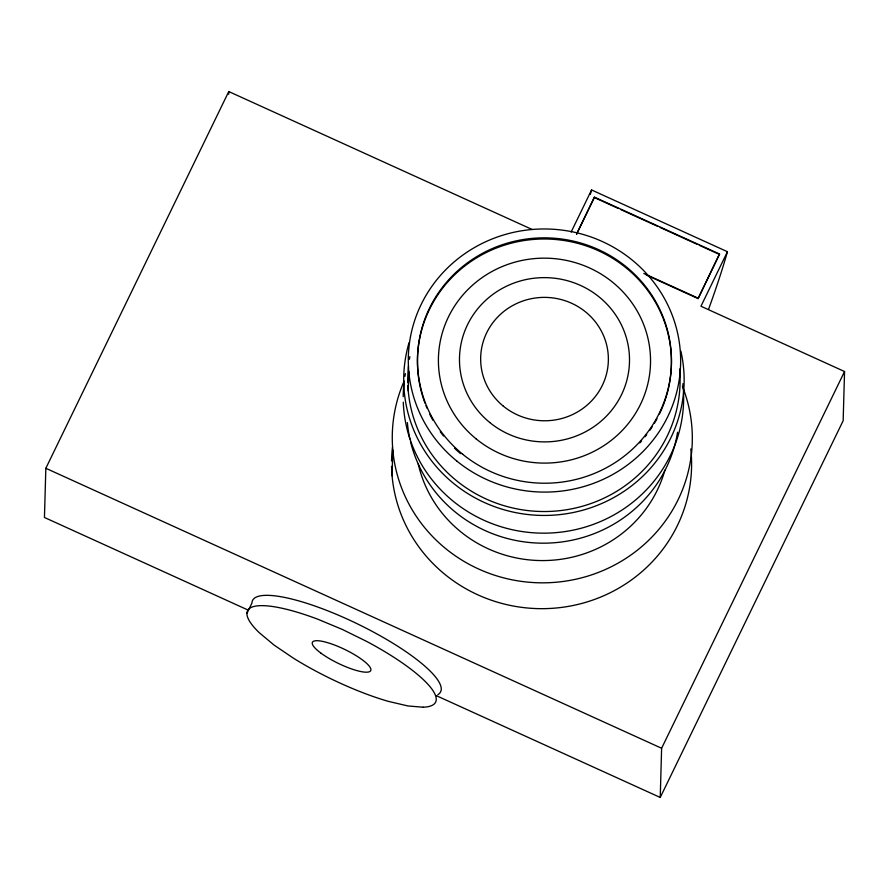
<?xml version="1.0" encoding="UTF-8"?>
<svg xmlns="http://www.w3.org/2000/svg" width="889" height="889" viewBox="0 0 889 889"><rect width="100%" height="100%" fill="white"/><g stroke="black" fill="none" stroke-linecap="round" stroke-linejoin="round"><path stroke-width="1.33" d="M532.233 229.518L228.762 91.545L45.839 468.281L44.45 517.476L248.02 610.032M228.695 94.278L228.762 91.545M392.071 475.793L392.805 449.956M408.251 390.938L408.796 371.491M646.292 275.034L698.098 298.593L719.534 254.032L594.452 197.158L576.583 234.363M436.421 695.698L660.238 797.455L661.616 748.26L844.55 371.524L700.954 306.238L727.435 251.72L591.574 189.957L571.116 232.073M698.098 298.593L719.534 254.032M844.55 371.524L843.161 420.719L660.238 797.455M246.931 613.399L251.943 603.086A104.546 24.759 25.9 0 1 359.701 624.978A104.546 24.759 25.9 0 1 437.833 694.687M576.594 233.929L594.452 197.158M595.697 198.169L618.444 208.515M620.966 209.66L657.616 226.328M660.138 227.473L696.776 244.131M699.31 245.275L719.523 254.476M643.78 273.456L698.109 298.159M45.839 468.281L661.616 748.26M690.797 448.978A150.041 144.951 1.6 0 1 550.858 608.409A150.041 144.951 1.6 0 1 391.56 466.358M391.549 460.913A150.041 144.951 1.6 0 1 392.46 447.334M682.408 386.326A150.041 144.951 1.6 0 1 539.634 582.806A150.041 144.951 1.6 0 1 404.173 381.025M664.905 470.081A127.005 122.693 1.6 0 1 539.29 560.537A127.005 122.693 1.6 0 1 418.252 463.98M677.562 432.276A136.173 131.55 1.6 0 1 548.224 543.09A136.173 131.55 1.6 0 1 410.507 441.622M409.885 438.91A136.173 131.55 1.6 0 1 407.362 422.575M425.02 403.206A127.005 122.693 1.6 0 1 550.224 239.141A127.005 122.693 1.6 0 1 659.438 413.974M656.993 418.741A127.005 122.693 1.6 0 1 654.315 423.431M652.159 426.887A127.005 122.693 1.6 0 1 649.892 430.265M646.692 434.654A127.005 122.693 1.6 0 1 645.025 436.788M641.569 440.922A127.005 122.693 1.6 0 1 639.769 442.933M460.535 453.634A127.005 122.693 1.6 0 1 454.479 448.134M443.511 435.977A127.005 122.693 1.6 0 1 440.266 431.676M432.987 420.297A127.005 122.693 1.6 0 1 429.82 414.307M426.998 408.173A127.005 122.693 1.6 0 1 425.975 405.695M591.574 189.957A279.579 28.859 -65.5 0 1 590.329 194.302M727.435 251.72A279.579 28.859 -65.5 0 1 708.644 309.094M682.874 383.715A140.229 135.472 1.6 0 1 553.269 532.844A140.229 135.472 1.6 0 1 403.284 402.195M403.206 396.727A140.229 135.472 1.6 0 1 403.995 383.059M404.917 376.303A140.229 135.472 1.6 0 1 405.384 373.647M680.885 351.177A140.229 135.472 1.6 0 1 539.667 515.376A140.229 135.472 1.6 0 1 409.051 342.676M679.607 369.024A136.173 131.55 1.6 0 1 552.702 511.275A136.173 131.55 1.6 0 1 407.884 385.47M407.784 382.714A136.173 131.55 1.6 0 1 408.484 366.135M409.396 359.323A136.173 131.55 1.6 0 1 409.862 356.633M423.186 707.211L407.984 705.966L388.26 701.343A104.546 24.759 25.9 0 1 293.603 658.304L274.112 645.103L259.232 632.668A104.546 24.759 25.9 0 1 317.817 619.222L342.343 629.445L366.824 641.502A104.546 24.759 25.9 0 1 423.186 707.211M456.735 460.98A136.173 131.55 1.6 0 0 678.529 383.881A136.173 131.55 1.6 0 0 498.151 236.73A136.173 131.55 1.6 0 0 456.735 460.98M462.647 454.212A127.005 122.693 1.6 0 0 669.495 382.303A127.005 122.693 1.6 0 0 501.274 245.075A127.005 122.693 1.6 0 0 462.647 454.212M476.126 438.877A106.08 102.479 1.6 0 0 648.892 378.825A106.08 102.479 1.6 0 0 508.386 264.2A106.08 102.479 1.6 0 0 476.126 438.877M489.717 422.475A85.022 82.132 1.6 0 0 628.19 374.336A85.022 82.132 1.6 0 0 515.576 282.469A85.022 82.132 1.6 0 0 489.717 422.475M503.374 406.184A63.852 61.685 1.6 0 0 607.376 370.035A63.852 61.685 1.6 0 0 522.788 301.027A63.852 61.685 1.6 0 0 503.374 406.184M320.662 652.926A32.426 7.679 25.9 0 0 369.88 671.495A32.426 7.679 25.9 0 0 334.22 644.903A32.426 7.679 25.9 0 0 320.662 652.926"/></g></svg>
